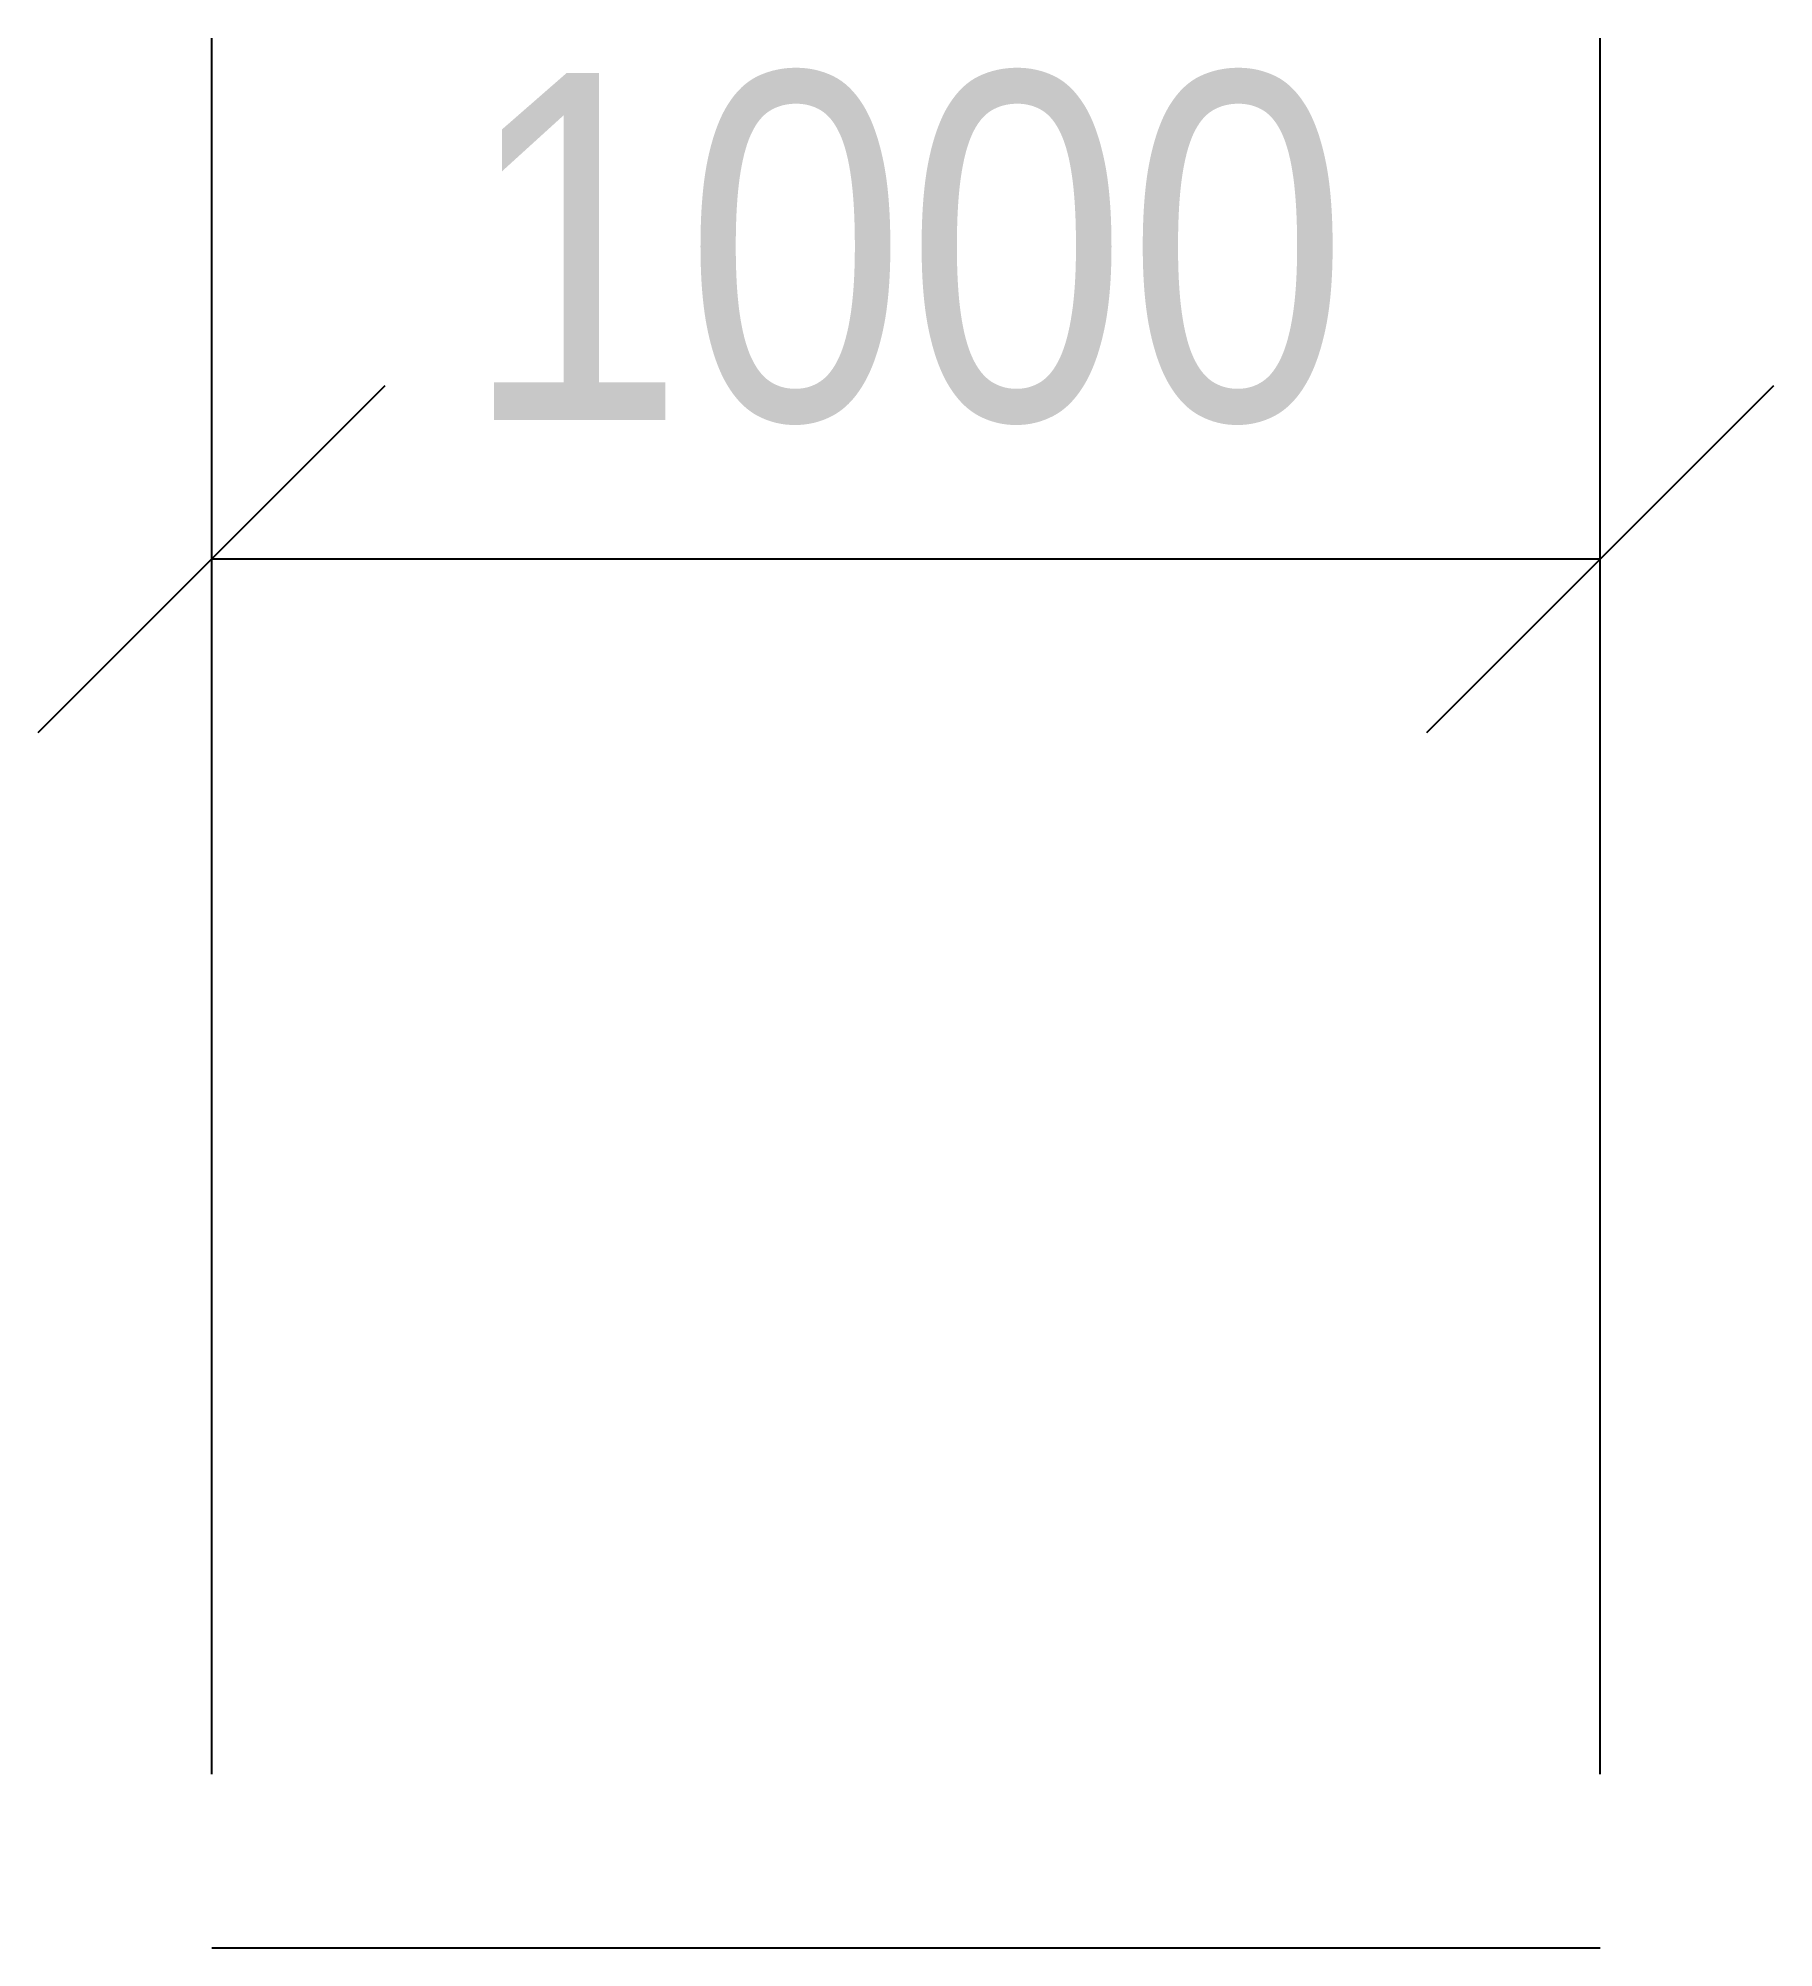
# Model space of a CAD drawing. Extents: x -125 to 1125, y 0 to 1375.
import ezdxf
from ezdxf.enums import TextEntityAlignment as Align

# ---------------------------------------------------------------- set-up
doc = ezdxf.new("R2010")
doc.units = 0
doc.styles.add('OpenSansCondensed-Light', font='OpenSansCondensed-Light.ttf')
doc.dimstyles.new('EZ_MM_100_H25_MM', dxfattribs={"dimtxt": 250, "dimasz": 250, "dimexe": 375, "dimexo": 125, "dimgap": 100, "dimtad": 1, "dimzin": 12, "dimtsz": 125, "dimcen": 2.5, "dimazin": 3, "dimtfac": 0.5, "dimtmove": 0, "dimatfit": 3})

# ---------------------------------------------------------------- blocks, each defined once
blk = doc.blocks.new('_OBLIQUE')
at = {"color": 0, "linetype": 'BYBLOCK'}
blk.add_line((-0.5, -0.5), (0.5, 0.5), dxfattribs=at)
blk = doc.blocks.new('*D1')
for p, q in [((0, 125), (0, 1375)), ((1000, 125), (1000, 1375)), ((0, 1000), (1000, 1000))]:
    blk.add_line(p, q)
at = {"layer": 'Defpoints'}
for p in [(0, 1000), (0, 0), (1000, 0)]:
    blk.add_point(p, dxfattribs=at)
at = {"xscale": 250, "yscale": 250}
for p in [(0, 1000), (1000, 1000)]:
    blk.add_blockref('_OBLIQUE', p, dxfattribs=at)
at = {"style": 'OpenSansCondensed-Light'}
blk.add_text('1000', height=250, dxfattribs=at).set_placement((500, 1225), align=Align.MIDDLE_CENTER)

msp = doc.modelspace()

# ---------------------------------------------------------------- linework, layer by layer
msp.add_line((0, 0), (1000, 0))

# ---------------------------------------------------------------- dimensions: what is measured, and where the dimension line sits
dim = msp.add_linear_dim(base=(0, 1000), p1=(0, 0), p2=(1000, 0), dimstyle='EZ_MM_100_H25_MM')
dim.commit()
dim.dimension.update_dxf_attribs({"geometry": '*D1', "text_midpoint": (500, 1225)})

doc.saveas('drawing.dxf')
